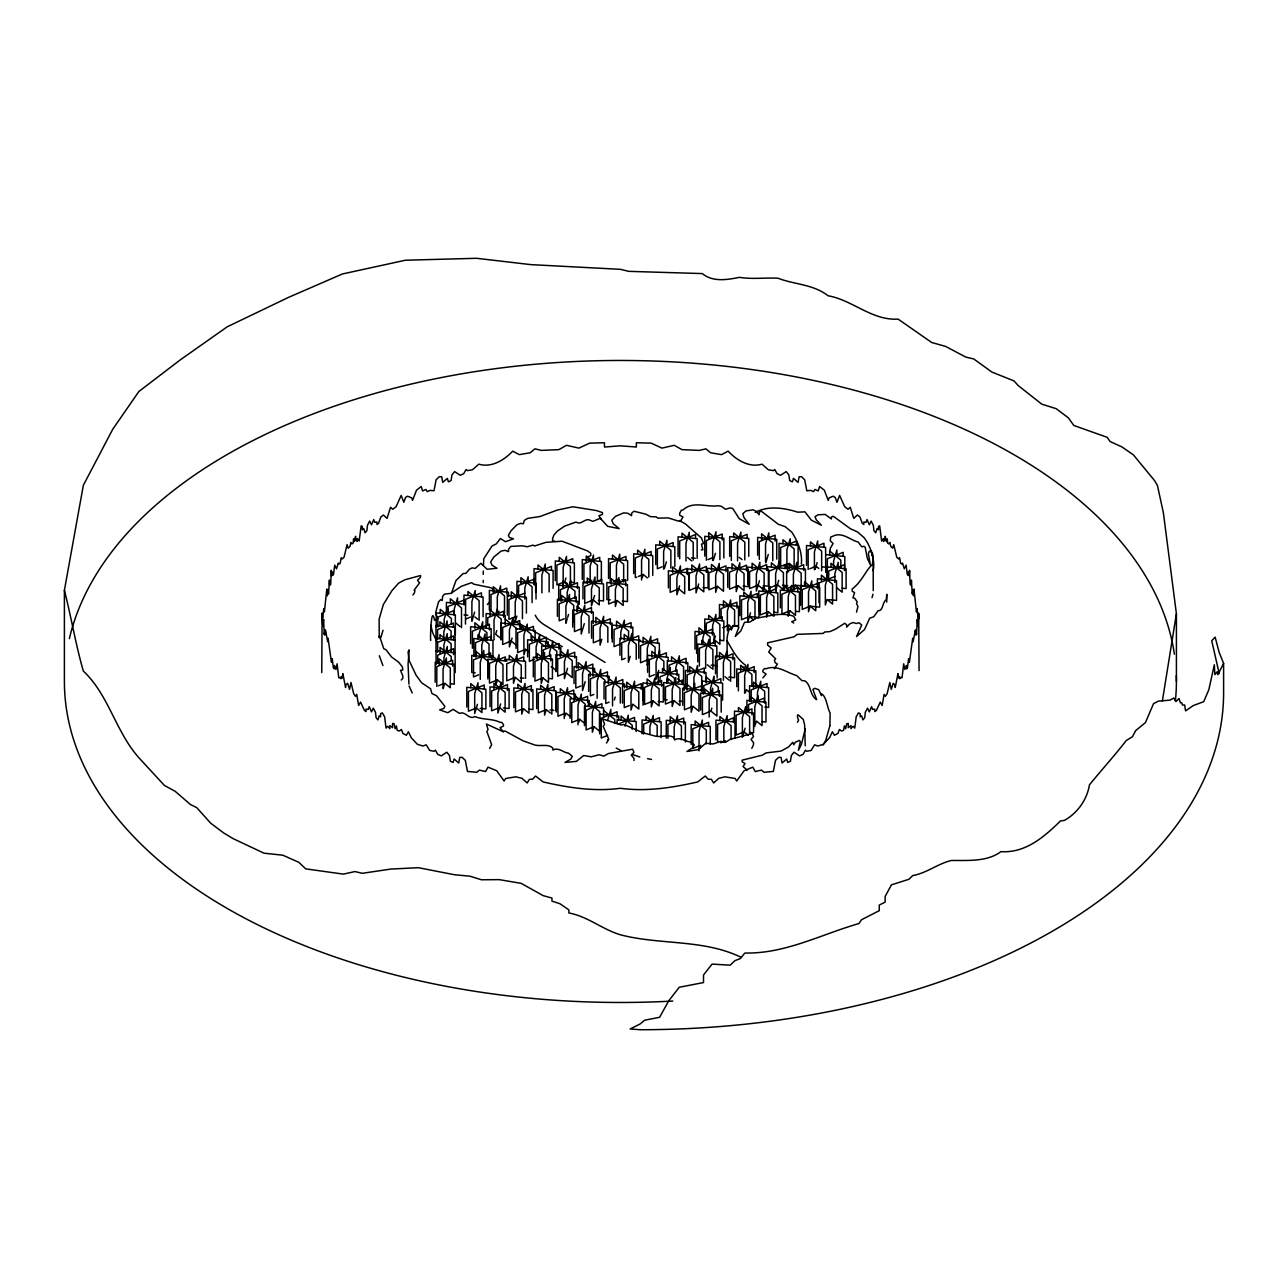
<?xml version="1.0" encoding="UTF-8"?>
<svg xmlns="http://www.w3.org/2000/svg" width="1288" height="1288" viewBox="0 0 1288 1288"><rect width="100%" height="100%" fill="white"/><g stroke="black" fill="none" stroke-linecap="round" stroke-linejoin="round"><path stroke-width="1.5" d="M829.939 725.595L830.1 713.069C827.025 707.289 826.558 696.534 821.519 693.765L821.519 695.617L818.782 689.724L814.773 688.307L812.921 689.45L816.64 699.609C809.653 695.311 811.279 685.152 805.048 680.917L801.925 680.611L796.644 675.556C787.097 672.851 776.954 664.399 766.102 668.762L764.476 668.472L762.85 670.404L762.85 671.869L766.102 674.075L762.85 677.858M483.258 571.035L483.225 574.368M886.74 602.124L886.788 594.235L886.321 599.564C882.167 602.204 883.359 611.108 878.062 610.754L873.763 616.759L869.658 618.256L864.57 629.494L856.536 636.562L861.688 625.082L859.128 622.748L856.295 623.521L853.203 622.506L849.742 623.891L846.667 627.159L846.667 624.777L844.67 623.279L835.944 628.914L830.132 631.555L824.642 632.022L823.241 633.406L797.143 634.356L794.116 636.787L767.632 642.841L767.632 645.111L771.174 647.864L768.727 652.066L775.666 658.796L774.378 660.197L775.247 662.789L777.421 663.996L774.33 668.665M483.435 565.303L483.773 558.718L492.032 545.999L496.315 543.858L500.42 538.513L505.508 541.717L513.542 538.819L509.452 537.499L508.39 535.325L510.95 530.881L516.874 524.812L520.336 523.411L523.411 523.717L524.313 520.352L527.79 518.34L539.946 516.552L557.285 510.064L572.935 506.78L596.392 510.547L602.446 512.592L602.446 514.347L598.92 515.764L601.351 519.483M321.742 672.61L322.129 613.104L322.676 618.031L323.787 608.548L324.399 611.929L326.83 588.938L327.297 595.845L327.909 589.743L328.553 593.929L329.422 580.051L329.551 584.478L329.889 583.013L330.034 585.171L330.71 584.35L331.241 570.262L331.596 575.929L332.385 571.904L332.707 575.35L333.56 574.142L334.703 565.126L336.474 568.813L338.325 563.065L338.728 564.176L340.145 563.355L341.24 557.704L342.27 558.944L344.057 557.189L347.068 544.679L348.195 548.189L350.062 546.321L350.867 542.377L351.994 543.939L353.137 543.198L353.556 538.851L354.232 541.652L355.617 536.307L355.617 540.574L357.098 538.513L357.098 541.524L358.273 539.173L359.159 541.008L361.155 525.794L362.379 526.599L362.379 529.738L363.779 528.676L365.084 532.83L366.919 530.559L367.466 525.263L369.688 521.109L371.491 524.779L373.762 519.563L374.76 522.316L376.982 522.026L376.982 524.474L378.592 523.266L380.846 516.939L383.422 515.007L387.028 518.388L390.57 507.263L392.76 509.259L396.092 506.748L401.18 495.397L403.852 502.304L405.495 497.667L407.459 496.186L411.693 497.828L412.546 500.388L416.523 490.148L421.24 486.51L422.561 490.937L425.893 489.456L427.278 491.63L430.095 490.374L433.992 490.792L436.133 479.748L439.256 476.721L441.704 476.737L442.718 482.388L447.355 478.363L448.369 481.809L451.074 480.601L451.991 474.87L454.632 471.585L460.219 475.272L463.728 473.71L466.063 469.524L467.335 470.619L472.422 469.798L478.798 464.163C491.485 467.995 504.252 460.138 512.721 451.138L519.289 454.632L530.141 452.78L534.906 448.836L541.411 450.398L558.847 449.641L566.511 445.31L578.892 448.111L589.695 443.12L604.458 442.766L604.458 447.033L620.397 445.825L636.353 447.033L636.353 442.766L651.116 443.12L661.919 448.111L674.284 445.31L681.948 449.641L699.4 450.398L705.904 448.836L710.67 452.78L721.522 454.632L728.09 451.138C736.559 460.138 749.326 467.995 762.013 464.163L768.389 469.798L773.46 470.619L774.748 469.524L777.083 473.71L780.592 475.272L786.179 471.585L788.82 474.87L789.737 480.601L792.442 481.809L793.456 478.363L798.093 482.388L799.107 476.737L801.555 476.721L804.678 479.748L806.819 490.792L810.716 490.374L813.517 491.63L814.918 489.456L818.25 490.937L819.571 486.51L824.288 490.148L828.265 500.388L829.118 497.828L833.352 496.186L835.316 497.667L836.959 502.304L839.631 495.397L844.719 506.748L848.035 509.259L850.241 507.263L853.783 518.388L857.389 515.007L859.965 516.939L862.219 523.266L863.829 524.474L863.829 522.026L866.035 522.316L867.049 519.563L869.32 524.779L871.123 521.109L873.345 525.263L873.892 530.559L875.711 532.83L877.015 528.676L878.432 529.738L878.432 526.599L879.656 525.794L881.636 541.008L882.538 539.173L883.713 541.524L883.713 538.513L885.178 540.574L885.178 536.307L886.579 541.652L887.255 538.851L887.674 543.198L888.817 543.939L889.944 542.377L890.749 546.321L892.616 548.189L893.743 544.679L896.754 557.189L898.541 558.944L899.571 557.704L900.666 563.355L902.083 564.176L902.486 563.065L904.337 568.813L906.108 565.126L907.251 574.142L908.104 575.35L908.426 571.904L909.215 575.929L909.57 570.262L910.101 584.35L910.777 585.171L910.922 583.013L911.244 584.478L911.389 580.051L912.258 593.929L912.902 589.743L913.514 595.845L913.981 588.938L916.412 611.929L917.024 608.548L918.135 618.031L918.682 613.104L919.069 670.613M321.742 618.321L322.048 614.65L322.837 626.387L323.594 619.335L324.238 634.565L324.512 632.714L324.882 635.081L324.882 632.07L325.365 634.131L325.365 629.848L327.716 641.73L328.07 638.236L331.451 662.354L332.207 658.667L333.334 667.683L334.204 668.891L334.526 665.445L335.991 669.486L337.102 663.803L338.776 677.891L340.016 677.472L340.901 678.712L341.352 676.554L342.399 678.019L342.833 673.608L345.587 687.47L345.86 684.926L347.599 683.284L349.547 689.386L350.98 682.479L353.733 693.846L355.52 696.357L356.712 694.361L358.627 705.47L360.576 702.105L364.391 710.364L366.001 711.572L366.001 709.125L368.223 709.414L369.221 706.645L371.491 711.878L373.295 708.207L375.516 712.361L376.064 717.641L377.899 719.928L379.203 715.774L380.604 716.836L380.604 713.697L382.343 712.876L384.645 716.853L386.03 728.106L387.688 726.271L389.845 728.622L389.845 725.611L392.582 727.672L392.582 723.405L394.08 723.759L395.175 728.75L396.414 725.949L397.187 730.28L399.328 731.037L401.389 729.475L402.903 733.419L406.348 735.271L408.441 731.777L411.274 737.75L417.376 744.271L422.995 746.042L426.215 744.802L429.661 750.437L434.12 751.258L435.392 750.163L437.727 754.349L441.237 755.911L446.823 752.224L449.464 755.509L450.381 761.24L453.086 762.448L454.101 759.002L458.737 763.027L459.752 757.376L462.199 757.36L465.322 760.387L467.464 771.432L476.818 772.269L479.394 770.095L485.56 771.576L488.023 767.149L496.749 770.788L504.123 781.027L505.685 778.467L515.812 776.825L522.01 778.306L527.162 782.943L529.449 779.288L532.54 779.256L535.55 776.02L543.101 781.929C568.346 787.709 594.541 791.83 620.397 788.272C646.254 791.83 672.465 787.709 697.71 781.929L705.261 776.02L708.255 779.256L711.362 779.288L713.649 782.943L718.801 778.306L724.999 776.825L735.126 778.467L736.688 781.027L744.062 770.788L752.788 767.149L755.251 771.576L761.401 770.095L763.993 772.269L773.347 771.432L775.489 760.387L778.612 757.36L781.059 757.376L782.074 763.027L786.694 759.002L787.709 762.448L790.43 761.24L791.347 755.509L793.988 752.224L799.574 755.911L803.084 754.349L805.419 750.163L806.691 751.258L811.15 750.437L814.596 744.802L817.816 746.042L823.435 744.271L829.536 737.75L832.37 731.777L834.463 735.271L837.908 733.419L839.422 729.475L841.483 731.037L843.608 730.28L844.397 725.949L845.636 728.75L846.731 723.759L848.229 723.405L848.229 727.672L850.966 725.611L850.966 728.622L853.123 726.271L854.781 728.106L856.166 716.853L858.468 712.876L860.207 713.697L860.207 716.836L861.608 715.774L862.912 719.928L864.747 717.641L865.295 712.361L867.5 708.207L869.32 711.878L871.59 706.645L872.588 709.414L874.81 709.125L874.81 711.572L876.42 710.364L880.235 702.105L882.183 705.47L884.099 694.361L885.291 696.357L887.078 693.846L889.831 682.479L891.264 689.386L893.212 683.284L894.951 684.926L895.224 687.47L897.978 673.608L898.412 678.019L899.459 676.554L899.91 678.712L900.795 677.472L902.035 677.891L903.709 663.803L904.804 669.486L906.285 665.445L906.607 668.891L907.46 667.683L908.604 658.667L909.36 662.354L912.725 638.236L913.095 641.73L915.446 629.848L915.446 634.131L915.929 632.07L915.929 635.081L916.299 632.714L916.573 634.565L917.217 619.335L917.974 626.387L918.763 614.65L919.069 618.321M430.756 640.378C430.079 641.778 431.078 602.543 434.539 620.317L437.598 618.417L435.634 612.686L438.532 601.915L440.673 599.628L442.219 600.498L442.653 596.247L444.392 594.154L450.913 593.366L461.249 586.362L471.649 582.643L473.662 584.14L491.018 587.747L493.868 589.453L493.868 591.723M1162.372 700.978L1176.411 613.764L1163.354 512.624L1157.461 485.624L1154.756 480.859L1133.408 454.889L1121.929 446.92L1110.159 441.543L1107.117 437.308L1073.773 425.443L1068.444 417.924L1056.16 408.666L1041.751 404.142L1018.148 385.514L1013.962 380.878L992.018 372.135L973.728 358.95L965.71 357.066L945.65 346.424L931.659 342.479L898.139 319.118C871.895 320.728 852.624 300.056 828.039 295.757C813.147 284.133 794.712 284.68 778.016 278.224C765.088 277.532 752.273 279.432 739.393 277.339C727.189 279.818 712.683 282.249 702.282 273.587L628.786 271.349L620.397 269.321L530.72 264.62L476.56 258.292L405.43 260.224L342.399 273.974L288.448 297.415L227.252 326.798L180.288 359.867L138.895 391.472L112.781 429.178L83.35 485.27L64.4 590.323L64.4 681.465A555.997 321.002 0 0 0 672.787 1001.05M727.108 656.928L727.108 640.909C726.303 637.866 729.99 623.022 731.246 630.025L733.291 625.582L737.058 625.694L738.829 627.514L735.287 636.449L740.825 630.959L744.528 622.281L749.97 622.007L755.654 618.272C767.648 616.598 781.156 611.752 793.698 616.26L795.71 619.882L791.701 621.75L793.698 623.006M451.412 593.446L455.984 580.55L463.1 573.611L465.95 573.337L469.363 569.28L472.004 567.911L475.224 568.394L480.843 563.307L487.122 569.248L497.007 568.25L491.968 565.11L490.68 561.938L493.819 557.044L501.032 551.151L504.993 550.314L508.535 551.602L508.535 549.203L510.821 546.418L522.155 545.79L527.162 546.74L533.135 545.13L534.649 545.983L545.887 542.361L562.067 541.218L587.618 550.958L590.757 553.309L590.757 555.595L587.505 557.028L588.729 560.006M856.536 612.138L857.937 606.503L856.552 603.653L857.148 601.85L854.83 598.34L852.93 597.761L854.556 592.561L852.189 591.256L852.189 588.986C861.012 582.418 864.989 572.387 870.656 566.157C874.874 564.933 872.089 546.257 872.057 555.708L871.364 550.62L870.414 551.715L869.336 551.119L868.37 553.582L870.318 564.772L867.275 558.155L865.198 547.271L863.862 546.273L861.753 546.853L858.162 541.974C851.593 540.751 844.413 533.28 835.687 535.067L830.792 537.032L830.213 540.702L833.111 543.52L830.213 548.479L830.213 551.393M443.33 687.873L444.73 683.204L450.301 687.76L450.301 668.005L439.144 658.86L439.144 664.801M472.133 620.494L474.628 612.138M497.313 608.999L494.012 620.011L494.012 639.782M497.989 614.215L498.923 611.092M496.766 630.605L495.671 634.276L499.857 637.705M477.446 704.327L474.692 713.504L474.692 693.749L477.993 682.737L477.993 688.661M518.517 590.838L515.216 601.85L515.216 621.621L516.874 616.115M491.823 659.52L491.823 655.56L502.98 664.705L502.98 684.459L497.41 679.903L495.751 685.409L495.751 665.638L499.052 654.626L499.052 660.551M512.077 638.043L509.42 646.946L509.42 629.913L512.962 618.063L512.962 623.73M500.646 703.908L497.893 713.085L497.893 693.314L501.193 682.302L501.193 688.227M509.243 659.198L509.243 655.415L521.254 665.252L521.254 682.27L515.248 677.343L513.477 683.284L513.477 666.25L517.019 654.401L517.019 660.068M528.338 651.631L525.552 649.345L523.91 654.851L523.91 635.081L527.211 624.068L527.211 629.993M517.824 688.243L517.824 684.282L528.982 693.427L528.982 713.182L523.395 708.609L521.753 714.132L521.753 694.361L525.053 683.348L525.053 689.273M565.931 577.99L564.836 581.677L567.622 583.947M537.289 659.472L537.289 653.547L548.463 662.676L548.463 682.447L542.876 677.874L541.234 683.381L541.234 663.61L544.518 652.597L544.518 658.522M567.235 618.852L565.899 623.295L565.899 606.278L569.457 594.412L569.457 600.095M567.686 617.371L568.572 614.408M550.411 713.037L546.225 709.608L544.582 715.13L544.582 695.359L547.883 684.347L547.883 690.271M567.541 668.247L564.434 678.631L564.434 661.613L567.976 649.748L567.976 655.415M584.301 623.666L581.21 634.05L581.21 617.033L584.752 605.167L584.752 610.834M594.589 595.491L591.482 605.875L591.482 588.858L595.024 576.992L595.024 582.659M564.949 716.128L565.883 713.005L570.069 716.434M585.203 681.626L582.546 690.513L582.546 673.495L586.104 661.63L586.104 667.313M601.834 639.283L600.063 645.208L600.063 628.19L603.605 616.34L603.605 622.007M578.731 722.439L579.664 719.316L583.85 722.745M611.14 584.285L611.14 578.602L623.167 588.439L623.167 605.457L617.161 600.546L615.374 606.471L615.374 589.453L618.932 577.588L618.932 583.271M588.439 706.323L588.439 702.363L599.596 711.507L599.596 731.262L594.026 726.69L592.367 732.212L592.367 712.441L595.668 701.429L595.668 707.354M642.277 577.604L643.211 574.48L647.397 577.909M607.55 720.523L610.834 709.495L610.834 715.436M614.312 700.012L615.197 697.05M630.218 656.317L628.431 662.241L628.431 645.224L631.989 633.374L631.989 639.041M607.55 740.278L607.791 739.457M664.35 568.652L666.379 561.858M624.986 726.158L628.286 715.13L628.286 721.071M648.621 660.744L647.301 665.204L647.301 648.186L650.843 636.32L650.843 641.988M679.565 585.879L676.892 594.782L676.892 577.749L680.45 565.899L680.45 573.466M658.731 670.356L656.075 679.259L656.075 662.225L659.617 650.376L659.617 656.043M647.091 684.701L647.091 679.034L659.102 688.855L659.102 705.888L653.096 700.962L651.326 706.887L651.326 689.869L654.868 678.019L654.868 683.687M698.692 583.979L696.035 592.866L696.035 575.849L699.577 563.983L699.577 569.666M713.391 560.151L715.42 553.357M667.957 682.431L667.957 678.647L679.967 688.484L679.967 705.502L673.962 700.591L672.191 706.516L672.191 689.499L675.733 677.633L675.733 683.316M711.459 570.085L711.459 564.402L723.47 574.239L723.47 591.256L717.464 586.346L715.693 592.271L715.693 575.253L719.235 563.403L719.235 569.071M706.178 626.854L702.878 637.866L702.878 643.791M686.955 690.046L686.955 684.379L698.965 694.216L698.965 711.234L692.96 706.307L691.189 712.248L691.189 695.214L694.731 683.365L694.731 689.032M713.359 642.841L715.404 636.047M732.003 569.409L732.003 563.741L744.029 573.562L744.029 590.596L738.008 585.67L736.237 591.611L736.237 574.577L739.795 562.727L739.795 568.394M731.809 627.481L729.008 625.195L727.366 630.718L727.366 610.947L730.666 599.934L730.666 605.859M699.77 748.441L700.704 745.317M719.445 696.325L719.445 690.642L702.411 697.581L702.411 714.599L710.928 711.137L711.813 708.175M759.453 580.711L756.346 591.079L756.346 574.062L759.888 562.196L759.888 567.879M750.501 612.846L747.764 622.024L747.764 602.269L751.049 591.24L751.049 597.181M765.797 562.84L768.292 554.484M766.891 616.389L768.292 611.72L773.863 616.292L773.863 596.521L762.705 587.392L762.705 591.337M778.741 580.276L775.634 590.661L775.634 573.627L779.176 561.777L779.176 567.445M745.366 692.751L746.299 689.627L749.085 691.914M745.14 728.155L742.387 737.348L742.387 717.577L745.688 706.565L745.688 712.489M755.509 724.162L756.442 721.055L762.029 725.611L762.029 705.856L750.872 696.711L750.872 700.672M784.295 590.371L784.295 586.41L795.469 595.555L795.469 615.326L789.882 610.754L788.24 616.26L788.24 596.489L791.524 585.476L791.524 591.401M815.127 569.36L817.156 562.566M828.635 574.19L825.334 585.219L825.334 604.974L826.976 599.467L832.563 604.04L832.563 584.269L821.406 575.14L821.406 581.065M380.797 637.624L383.035 630.283M797.449 722.278L798.657 720.04C797.626 719.493 796.58 712.844 798.657 715.275L803.261 719.477L804.63 724.903L805.225 745.816M680.225 521.624L682.994 516.907L679.678 515.216L679.678 513.3L681.336 510.209L682.994 510C692.96 500.469 707.112 507.585 718.028 505.701L721.409 506.329L725.53 509.275L729.958 507.923L732.727 508.454L739.199 518.645L749.165 524.264L744.078 517.76L742.79 513.719L745.961 510.934L753.045 509.806L756.281 511.368L759.163 514.781L759.163 512.399L761.015 510.982L778.29 524.248L785.245 526.695L791.83 532.169C797.723 541.25 802.521 552.761 801.378 563.999M751.806 748.36L753.496 744.722L753.496 742.484L751.017 739.473L753.496 736.478L752.256 733.484L730.038 739.409L725.45 742.371L720.878 741.341L713.149 743.965L705.76 743.208L698.386 749.6L686.939 751.468L692.783 747.7L694.28 744.915L690.626 741.985C685.087 741.679 680.161 736.446 674.51 739.924L674.51 738.072C669.599 733.596 661.694 737.589 655.528 736.173L643.243 732.872L623.939 724.452L621.235 725.047L602.575 718.897L604.587 724.194L603.203 726.448L608.805 739.151L606.503 743.047M1223.6 663.497L1217.82 674.719L1217.241 671.692L1214.842 674.622L1214.326 664.769L1208.836 689.708L1203.716 701.67L1193.316 705.566L1185.556 710.863L1184.638 704.987L1182.448 705.019L1181.756 702.878L1180.291 702.668L1179.035 698.515L1176.057 701.477L1173.867 698.016L1169.987 700.125L1158.347 701.123L1153.517 703.699L1145.418 722.632L1135.726 730.554L1132.458 736.72L1126.259 740.519C1114.651 755.589 1101.546 769.902 1089.439 784.875C1087.088 799.655 1077.476 813.05 1064.403 820.424L1060.523 820.923C1044.198 836.862 1025.634 853.203 1000.969 851.642C986.93 862.01 967.948 860.32 951.349 860.481C937.777 863.701 926.732 873.119 912.693 875.582L908.99 879.269L891.441 884.84L885.146 896.464L885.146 902.083L879.253 905.11L879.253 910.68L861.511 919.745L858.903 923.56C821.116 934.396 785.197 953.925 744.883 953.023L740.262 958.61L735.013 960.623L730.103 965.179L712.055 964.1L703.506 974.984L703.506 982.567L679.275 987.252L668.681 1000.921L659.601 1017.295L644.66 1020.209L640.056 1024.008L630.138 1028.967L640.056 1029.724A583.544 336.909 0 0 0 1223.6 692.815L1223.6 663.497L1219.14 652.324L1215.148 637.125L1211.734 640.78L1219.205 673.544M822.984 745.044L825.689 740.487L829.939 725.611M412.901 594.992L414.35 593.076L414.945 590.677L414.076 590.194L419.582 582.917L417.521 580.276L420.516 577.298L420.516 575.543L405.028 579.729L398.7 583.078L391.938 590.645L383.325 604.571L379.123 619.174L379.236 637.721L379.413 635.692L383.76 648.733L385.998 649.716L391.568 656.977L398.427 662L402.371 666.83L402.838 670.05L400.504 670.259L402.838 676.055L402.838 678.293L401.244 680.032M487.347 604.523L489.456 602.43M805.225 728.928L801.442 744.384L798.399 750.26L800.347 741.711L799.381 740.423L795.308 742.242L793.778 744.802L792.796 742.307L788.433 747.024L781.043 751.081L766.167 752.9L762.335 755.171L742.113 760.178L742.113 761.755L745.076 763.591L743.047 766.537L747.169 770.095M755.203 512.463C768.147 505.282 784.827 507.987 797.739 512.189L804.936 511.851L811.408 520.175L821.358 525.246L816.286 519.853L814.982 516.649L818.154 514.749L825.254 514.443L831.356 518.951L831.356 517.116L833.223 516.23L850.483 528.788L857.454 531.864L864.023 537.611C871.461 546.933 875.373 562.454 873.103 570.536M524.779 593.124L508.953 599.564L508.953 619.335L515.281 616.759M465.628 619.029L470.378 617.097M563.242 582.321L556.915 584.897L556.915 565.126L572.741 558.686L572.741 562.631M585.493 582.884L591.82 580.308M613.346 581.355L618.095 579.423L620.88 581.709M636.884 577.056L635.306 577.716L635.306 557.946L651.132 551.506L651.132 555.45M638.478 576.412L643.211 574.48M662.113 566.817L657.363 568.749L657.363 548.994L673.189 542.554L673.189 546.498M707.998 559.604L712.747 557.672M564.273 618.755L559.169 620.832L559.169 603.814L576.203 596.875L576.203 602.543M617.161 600.546L608.644 604.008L608.644 586.99L625.678 580.051L625.678 585.734M525.552 649.345L517.647 652.565L517.647 632.794L533.474 626.354L533.474 630.315M438.403 685.779L443.153 683.848M581.274 628.802L574.464 631.587L574.464 614.569L591.498 607.63L591.498 613.297M478.621 674.832L473.517 676.908L473.517 659.891L490.551 652.952L490.551 656.735M696.1 587.634L689.289 590.403L689.289 573.385L706.323 566.446L706.323 572.13M534.472 659.215L529.368 661.308L529.368 644.274L546.402 637.335L546.402 641.118M717.464 586.346L708.947 589.807L708.947 572.79L725.981 565.851L725.981 571.534M497.41 679.903L489.488 683.123L489.488 663.352L505.315 656.912L505.315 660.857M600.128 639.975L593.317 642.76L593.317 625.726L610.351 618.787L610.351 624.471M783.812 565.996L788.546 564.064L791.347 566.35M738.008 585.67L729.491 589.147L729.491 572.13L746.525 565.191L746.525 570.858M515.248 677.343L506.731 680.821L506.731 663.803L523.765 656.864L523.765 660.647M620.864 643.839L614.038 646.608L614.038 629.591L631.072 622.651L631.072 628.319M809.733 568.813L814.483 566.881M542.876 677.874L534.971 681.094L534.971 661.324L550.781 654.884L550.781 660.808M625.099 658.393L621.702 659.794L621.702 642.76L638.735 635.821L638.8 658.249M834.898 576.477L819.071 582.933L819.071 602.687M739.859 615.567L739.859 595.797L758.954 597.713L758.954 617.467L749.407 616.517L741.502 619.737L741.502 599.983L757.312 593.527L757.312 597.487M523.395 708.609L515.49 711.845L515.49 692.075L531.316 685.635L531.316 691.559M722.697 627.771L729.008 625.195M580.92 685.973L575.8 688.05L575.8 671.032L592.834 664.093L592.834 669.776M649.072 659.263L640.555 662.74L640.555 645.723L657.588 638.784L657.588 642.567M768.292 611.72L760.371 614.94L760.371 595.169L776.197 588.729L776.197 592.689M546.225 709.608L538.32 712.844L538.32 693.073L554.146 686.633L554.146 690.577M789.882 610.754L781.961 613.974L781.961 594.203L797.787 587.763L797.787 591.723M593.816 694.441L590.419 695.826L590.419 678.808L607.453 671.869L607.453 677.536M654.433 674.719L649.329 676.796L649.329 659.778L666.363 652.839L666.363 656.622M564.305 713.649L557.978 716.225L557.978 696.47L573.804 690.03L573.804 693.974M609.208 702.105L605.795 703.49L605.795 686.472L622.829 679.533L622.829 685.2M579.664 719.316L571.743 722.536L571.743 702.781L587.57 696.325L587.57 702.266M629.381 705.534L624.261 707.611L624.261 690.593L641.295 683.654L641.295 689.338M653.096 700.962L644.58 704.439L644.58 687.406L661.613 680.466L661.613 686.15M594.026 726.69L586.104 729.926L586.104 710.155L601.931 703.715L601.931 707.659M673.962 700.591L665.445 704.053L665.445 687.035L682.479 680.096L682.479 683.88M618.723 723.872L634.549 717.416L634.549 721.377M607.614 735.416L601.271 737.992L601.271 718.237L617.097 711.781L617.097 717.722M692.96 706.307L684.443 709.785L684.443 692.767L701.477 685.828L701.477 691.495M699.126 745.961L692.799 748.537L692.799 728.783L708.625 722.327L708.625 726.287M742.452 732.47L736.124 735.062L736.124 715.291L751.951 708.851L751.951 714.776M720.749 742.79L725.498 740.858M742.951 667.506L745.623 667.071L745.623 665.3C736.527 658.876 732.019 649.072 727.108 640.909M701.252 549.847L702.878 549.815L701.493 544.148L703.506 543.52L701.558 538.094L685.619 524.103L679.694 520.577L678.534 521.141L668.198 517.905L657.685 518.146L656.236 516.842L650.537 516.649L645.771 514.186L633.954 511.223L631.571 513.284L631.571 515.683L627.852 513.284L623.714 512.865L615.455 516.359L611.8 520.207L613.297 523.814L619.126 528.627L607.678 526.325L600.321 518.259L592.915 521.35L588.68 519.708C583.866 519.177 580.969 525.263 576.026 522.075L564.611 526.148L557.285 531.139L553.824 535.18L552.584 538.722L552.584 540.622L555.064 541.411M825.721 554.597L844.799 556.496L844.799 570.343M821.792 566.817L825.608 567.187M691.431 557.881L695.246 558.268M784.891 567.171L805.435 569.216L805.435 586.233L795.163 585.219L786.646 588.68L786.646 571.663L803.68 564.724L803.68 570.391M727.736 570.343L707.192 568.298L707.192 572.081M842.288 588.197L846.103 588.584L846.103 568.813L827.009 566.913L827.009 580.743M782.541 585.235L787.676 585.75M763.253 585.67L768.389 586.169L768.389 569.151L747.845 567.106L747.845 584.124M743.144 586.185L748.28 586.7L748.28 569.682L727.736 567.622L727.736 587.376M828.892 599.661L836.524 600.417L836.524 580.663L817.445 578.747L817.445 588.632M702.942 587.457L708.078 587.972L708.078 570.938L687.534 568.894L687.534 574.577M621.911 579.809L625.726 580.196M597.552 580.888L601.367 581.258L601.367 561.504L582.273 559.604L582.273 579.359M570.552 582.24L574.368 582.627L574.368 562.856L555.289 560.956L555.289 580.711M795.598 611.317L799.413 611.703L799.413 591.933L780.335 590.033L780.335 607.823M774.008 612.283L777.823 612.669L777.823 592.899L758.745 590.999L758.745 610.77M610.303 599.854L606.889 599.516L606.889 582.498L627.433 584.543L627.433 601.56L622.297 601.061M598.389 600.45L603.525 600.965L603.525 583.947L582.981 581.902L582.981 598.92M732.84 625.582L738.555 626.161L738.555 606.39L719.477 604.491L719.477 618.321M465.467 604.314L446.389 602.414L446.389 614.263M720.024 640.281L723.84 640.667L723.84 620.913L704.761 618.997L704.761 632.843M463.986 614.859L467.802 615.245M640.474 640.329L619.947 638.268L619.947 655.286M638.8 641.231L659.343 643.276L659.343 656.51M711.121 665.155L716.836 665.735M436.004 638.236L455.099 640.136M728.847 677.134L734.579 677.697L734.579 657.927L715.5 656.027L715.5 673.817M436.085 650.971L455.163 652.887M492.306 657.444L471.762 655.399L471.762 672.417L475.192 672.755M504.976 659.295L525.52 661.356L525.52 678.374M506.941 661.082L487.862 659.182L487.862 678.953M548.608 678.438L552.423 678.824L552.423 659.054L533.329 657.154L533.329 676.924M520.384 677.858L523.797 678.196M764.831 707.064L768.646 707.45L768.646 687.679L749.568 685.779L749.568 701.59M667.12 699.899L663.69 699.561L663.69 682.543L684.234 684.588L684.234 690.271M679.098 701.091L682.527 701.445M658.232 701.477L663.368 701.992L663.368 684.975L642.825 682.914L642.825 699.931M450.446 683.767L454.262 684.153L454.262 664.383L435.183 662.483L435.183 682.254M762.174 721.618L765.99 722.005L765.99 702.234L746.911 700.334L746.911 712.184M550.04 709.994L553.856 710.38M529.126 709.189L532.942 709.559L532.942 689.805L513.864 687.905L513.864 707.659M503.366 707.965L509.082 708.529L509.082 688.758L490.004 686.858L490.004 706.629M749.761 732.405L753.577 732.792L753.577 713.021L734.498 711.121L734.498 722.971M480.166 708.384L485.882 708.947L485.882 689.193L466.803 687.293L466.803 707.048M647.574 758.632L651.438 759.453M632.327 754.462L639.846 757.006M740.568 957.048C702.846 938.984 660.068 945.167 620.397 934.782C602.365 929.405 587.521 916.348 568.861 912.983L568.861 909.875L559.91 903.725L551.956 901.133L551.956 898.058L543.101 895.611L521.205 883.359L499.293 879.64L481.471 879.768L469.975 876.21L454.213 874.697L418.407 867.693L390.699 869.078L362.314 873.312L354.957 871.557L343.397 874.117L305.723 868.869L298.784 862.284L282.764 855.184L263.992 853.187L233.225 838.681L223.661 832.95L210.717 823.209L196.678 807.576L190.527 804.598L175.136 791.283L164.413 785.455L138.895 757.746C115.84 732.035 108.739 694.86 83.35 671.08C75.67 644.515 71.259 617.21 64.4 590.323M512.93 620.333L529.69 629.108M616.211 748.103L621.058 750.63M533.055 630.895L562.276 646.592M605.054 662.402L545.082 625.292A37.642 22.186 0.4 0 1 535.261 615.165M873.2 558.123L873.248 590.693M816.061 566.237L818.846 568.523M836.556 587.634L842.143 592.19L842.143 572.436L830.969 563.291L830.969 567.251M739.215 557.334L742.017 559.62M762.625 588.841L758.117 585.154L749.6 588.616L749.6 571.598L766.634 564.659L766.634 570.343M687.615 557.511L691.801 560.924M749.407 616.517L753.593 619.947M697.806 586.942L703.812 591.852L703.812 574.834L691.801 564.997L691.801 570.681M714.293 639.717L719.879 644.29L719.879 624.519L708.722 615.39L708.722 619.335M725.031 676.747L729.217 680.177M707.305 664.785L711.491 668.214M744.029 731.826L748.215 735.255M677.569 678.776L683.574 683.687L683.574 666.669L671.563 656.832L671.563 660.615M710.928 711.137L716.933 716.048L716.933 699.03L704.922 689.193L704.922 692.976M543.89 645.723L531.88 635.902L531.88 641.569M505.186 619.077L517.196 628.914M551.216 666.476L556.802 671.048L556.802 651.293L545.645 642.149L545.645 648.073M603.605 710.445L614.779 719.573L614.779 723.534M517.196 645.932L511.191 641.005L502.674 644.483L502.674 627.465L519.708 620.526L519.708 626.193M474.934 616.952L477.719 619.238M571.47 697.806L560.312 688.678L560.312 692.622M455.92 623.118L460.106 626.548M503.447 732.083L500.05 727.656L503.447 726.078L503.447 724.613L501.74 722.375L500.05 722.343C492.306 718.446 483.048 719.976 474.966 716.579C468.735 720.25 465.773 710.702 459.478 713.407L453.135 709.35L447.805 712.715L439.643 709.881L443.796 708.513L444.859 706.339L436.519 695.745L431.931 693.524L430.546 688.758L421.627 682.785L416.105 675.202L409.133 660.454L408.055 652.002L409.23 649.86L408.055 664.012L408.924 684.105M409.085 685.989L412.224 692.96M379.284 655.721L382.922 665.526M437.34 642.487L432.736 632.875L430.756 625.308M1176.411 613.764L1176.411 681.465M844.461 570.568L844.461 564.643L828.651 571.083L828.635 580.131M843.173 556.287L843.173 552.327L827.347 558.767L827.347 576.557M840.839 568.024L840.839 560.119L829.681 550.99L829.681 554.935M838.198 568.282L838.198 562.357L834.914 573.369L834.898 582.418M836.91 555.965L836.91 550.04L833.61 561.053L833.61 566.994M825.721 572.387L825.608 547.432L806.513 545.516L806.513 565.287M823.966 547.207L823.966 543.246L808.156 549.702L808.156 569.457M821.647 570.809L821.647 551.039L810.474 541.91L810.474 545.854M818.073 587.151L818.073 583.19L802.247 589.63L802.247 609.401L810.168 606.181L819.699 607.131L819.699 587.36L800.621 585.46L800.621 605.231M817.703 546.901L817.703 540.96L814.419 551.989L814.419 569.763M811.81 586.829L811.81 580.904L808.51 591.917L808.51 611.687L810.168 606.181L815.739 610.754L815.739 590.983L804.581 581.854L804.581 585.799M798.093 565.013L798.093 545.259L779.015 543.343L779.015 563.114M796.934 567.928L796.934 562.26L793.376 574.126L793.376 591.144L795.163 585.219L801.168 590.129L801.168 573.112L789.142 563.275L789.142 568.942M796.467 545.033L796.467 541.073L780.641 547.529L780.641 565.303M794.133 566.656L794.133 548.865L782.975 539.736L782.975 543.681M790.204 544.727L790.204 538.787L786.904 549.815L786.904 567.589M787.676 572.516L787.676 568.733L767.133 566.688L767.133 570.455M785.922 568.024L785.922 564.241L768.888 571.18L768.888 588.197L777.405 584.72L783.41 589.646L783.41 572.629L771.399 562.792L771.399 566.575M776.728 559.105L776.728 539.35L757.65 537.434L757.65 555.225M775.102 541.105L775.102 535.164L759.276 541.62L759.276 559.394M772.768 560.747L772.768 542.956L761.611 533.828L761.611 539.753M769.934 592.367L769.934 586.442L766.634 597.455L766.634 617.226M768.839 538.819L768.839 532.878L765.539 543.906L765.539 561.681M767.02 687.454L767.02 683.509L751.194 689.949L751.194 701.815M764.686 703.151L764.686 691.302L753.528 682.157L753.528 688.082M764.122 590.065L764.122 573.047L752.111 563.21L752.111 568.894M764.364 702.008L764.364 698.064L748.537 704.504L748.537 712.409M760.757 687.148L760.757 681.223L757.457 692.236L757.457 702.121M758.101 701.702L758.101 695.778L754.8 706.79L754.8 726.561M755.847 686.633L755.847 670.823L736.752 668.923L736.752 686.713M754.993 619.109L754.993 601.319L743.82 592.19L743.82 596.135M754.205 672.577L754.205 666.653L738.394 673.093L738.394 690.883M751.886 686.295L751.886 674.445L740.713 665.3L740.713 671.225M749.616 734.418L749.616 716.643L738.459 707.498L738.459 711.459M748.763 556.303L748.763 538.513L729.684 536.613L729.684 556.384M747.942 670.291L747.942 664.366L744.657 675.379L744.657 693.169M747.137 538.304L747.137 534.343L731.31 540.783L731.31 560.554M744.802 559.926L744.802 542.135L733.645 533.007L733.645 536.951M740.874 537.981L740.874 532.057L737.573 543.069L737.573 560.86M736.929 608.145L736.929 602.221L721.103 608.661L721.103 618.546M735.029 737.863L735.029 722.053L715.951 720.137L715.951 739.908M734.595 625.823L734.595 610.013L723.437 600.868L723.437 606.793M733.403 721.827L733.403 717.867L717.577 724.323L717.577 742.097M732.953 659.681L732.953 653.757L717.126 660.197L717.126 677.987M731.069 739.505L731.069 725.659L719.912 716.531L719.912 720.475M730.618 681.32L730.618 661.549L719.461 652.42L719.461 658.345M727.14 721.522L727.14 715.581L723.84 726.609L723.84 742.419M726.69 657.395L726.69 651.47L723.389 662.483L723.389 680.273M723.856 557.978L723.856 538.223L704.778 536.323L704.778 556.078M722.6 700.141L722.6 683.123L702.057 681.078L702.057 690.529M722.23 539.978L722.23 534.053L706.404 540.493L706.404 560.248M722.214 620.687L722.214 616.727L706.388 623.183L706.178 632.778M721.2 712.167L721.2 695.134L700.656 693.089L700.656 710.107M720.845 682.415L720.845 678.631L703.812 685.57L703.812 693.121M719.895 559.62L719.895 541.829L708.738 532.701L708.738 538.626M718.334 692.686L718.334 687.019L706.323 677.182L706.323 682.849M716.836 657.83L716.836 645.964L697.758 644.064L697.758 661.855M715.967 537.692L715.967 531.767L712.667 542.779L712.667 560.57M715.951 620.381L715.951 614.44L712.65 625.469L712.65 633.374M715.21 645.755L715.21 641.794L699.384 648.234L699.384 666.025M714.067 643.195L714.067 633.31L694.989 631.41L694.989 649.184M714.099 681.835L714.099 676.168L710.557 688.017L710.557 695.584M712.876 669.341L712.876 649.587L701.719 640.442L701.719 644.403M712.699 695.745L712.699 688.195L709.157 700.044L709.157 717.062M712.441 635.065L712.441 629.14L696.615 635.58L696.615 653.37M710.251 744.287L710.251 726.513L691.173 724.597L691.173 744.367M710.107 644.821L710.107 636.916L698.949 627.787L698.949 633.712M708.947 645.433L708.947 639.508L705.647 650.521L705.647 668.311M706.291 743.965L706.291 730.119L695.118 720.99L695.118 724.935M705.985 681.916L705.985 672.465L685.458 670.42L685.458 687.438M704.23 673.64L704.23 667.973L687.196 674.912L687.196 686.246M703.232 694.103L703.232 690.32L682.688 688.275L682.688 705.293M702.346 725.981L702.346 720.04L699.062 731.069L699.062 750.824M701.735 687.695L701.735 676.361L689.708 666.524L689.708 672.191M697.5 671.177L697.5 665.51L693.942 677.359L693.942 690.61M697.146 558.461L697.146 538.69L678.068 536.79L678.068 556.561M695.52 538.465L695.52 534.52L679.694 540.96L679.694 558.751M693.202 560.103L693.202 542.312L682.028 533.168L682.028 537.128M689.257 538.159L689.257 532.234L685.973 543.246L685.973 561.037M688.935 589.872L688.935 572.854L668.408 570.793L668.408 587.827M687.84 672.239L687.84 662.773L667.297 660.728L667.297 672.078M687.18 574.029L687.18 568.362L670.163 575.301L670.163 592.319L678.679 588.841L684.685 593.768L684.685 576.75L672.658 566.913L672.658 572.58M686.085 663.964L686.085 658.281L669.052 665.22L669.052 672.787M685.377 741.985L685.377 722.214L666.282 720.314L666.282 738.105M683.735 723.969L683.735 718.044L667.925 724.484L667.925 738.33M681.416 739.666L681.416 725.836L670.243 716.692L670.243 722.632M679.34 663.384L679.34 655.817L675.798 667.683L675.798 671.467M678.792 681.996L678.792 674.429L658.249 672.384L658.249 683.719M677.472 721.683L677.472 715.758L674.188 726.77L674.188 738.636M677.037 675.604L677.037 669.937L660.003 676.876L660.003 682.543M674.815 566.479L674.815 546.724L655.737 544.824L655.737 564.579M674.526 683.992L674.526 678.325L662.515 668.488L662.515 672.272M670.855 568.121L670.855 550.33L659.697 541.202L659.697 545.146M670.307 675.041L670.307 667.474L666.749 679.34L666.749 683.107M668.118 661.114L668.118 657.331L647.574 655.286L647.574 672.304M666.926 546.192L666.926 540.268L663.626 551.28L663.626 569.071M663.851 670.678L663.851 661.227L651.841 651.39L651.841 657.057M661.13 737.67L661.13 721.86L642.052 719.96L642.052 733.79M659.504 721.634L659.504 717.69L643.678 724.13L643.678 734.015M657.17 735.351L657.17 725.482L646.013 716.337L646.013 720.298M655.077 656.622L655.077 647.172L643.066 637.335L643.066 643.002M653.241 721.328L653.241 715.404L649.941 726.416L649.941 734.321M652.758 575.43L652.758 555.675L633.68 553.776L633.68 573.53M648.798 577.072L648.798 559.298L637.641 550.153L637.641 554.114M644.869 555.144L644.869 549.219L641.569 560.232L641.569 580.003M643.05 705.18L643.05 688.146L622.523 686.101L622.523 703.119M636.224 659.343L636.224 644.209L624.197 634.388L624.197 640.056M636.175 731.471L636.175 721.602L617.097 719.686L617.097 723.647M634.565 686.874L634.565 681.191L631.007 693.057L631.007 710.074L632.778 704.15L638.8 709.06L638.8 692.042L626.773 682.205L626.773 687.889M633.986 760.548L633.986 758.31L631.233 755.106L633.986 752.305L632.601 749.214L608.628 753.48L603.798 756.104L599.113 754.752L591.256 756.813L583.706 755.525L576.38 761.385L565.013 762.432L570.809 759.083L572.291 756.41L568.668 753.222C563.178 752.643 558.67 746.943 552.858 750.002L552.858 748.167C548.382 743.401 540.461 746.734 534.568 744.931L522.944 740.761L505.073 731.004L502.594 731.423L486.397 724.017L488.039 729.443L486.912 731.616L491.646 744.689L489.617 748.441M632.827 640.378L632.827 627.143L612.283 625.099L612.283 642.116M632.215 729.169L632.215 725.208L621.058 716.08L621.058 720.024M628.576 638.606L628.576 631.039L616.549 621.202L616.549 626.87M627.626 580.373L627.626 560.618L608.548 558.718L608.548 578.473M626 560.393L626 556.448L610.174 562.888L610.174 582.643M624.583 687.808L624.583 684.025L604.04 681.98L604.04 698.998M624.342 625.871L624.342 620.188L620.784 632.054L620.784 639.621M623.666 582.015L623.666 564.225L612.508 555.096L612.508 559.056M620.317 703.039L620.317 687.921L608.306 678.084L608.306 683.751M619.737 560.087L619.737 554.162L616.437 565.174L616.437 584.929M618.723 719.912L618.723 715.967L599.644 714.051L599.644 733.822M616.083 682.737L616.083 677.069L612.541 688.935L612.541 705.953M612.106 638.413L612.106 623.295L591.562 621.235L591.562 638.252M609.208 680.144L609.208 676.361L588.664 674.316L588.664 691.334M607.839 642.31L607.839 627.176L595.829 617.355L595.829 623.022M604.941 684.041L604.941 680.257L592.915 670.42L592.915 676.087M603.605 716.37L603.557 707.885L584.478 705.985L584.478 725.74M601.77 583.239L601.77 579.455L584.736 586.394L584.736 603.412L593.253 599.934L599.258 604.861L599.258 587.843L587.248 578.006L587.248 583.673M600.707 675.073L600.707 669.406L597.149 681.272L597.149 698.289M599.725 561.278L599.725 557.334L583.915 563.774L583.915 583.528M597.407 580.92L597.407 565.11L586.233 555.981L586.233 561.906M594.589 672.368L594.589 668.585L574.046 666.54L574.046 683.558M593.462 560.972L593.462 555.048L590.178 566.06L590.178 581.87M593.253 623.473L593.253 612.122L572.709 610.077L572.709 627.095M590.323 676.264L590.323 672.481L578.312 662.644L578.312 668.327M589.196 706.436L589.196 700.511L570.117 698.611L570.117 718.366M588.986 633.036L588.986 616.018L576.976 606.181L576.976 611.848M585.235 723.888L585.235 704.117L574.078 694.989L574.078 700.914M581.307 699.98L581.307 694.039L578.006 705.067L578.006 724.822M579.23 604.249L579.23 587.231L558.702 585.187L558.702 600.321M577.958 608.934L577.958 601.367L557.414 599.322L557.414 616.34M577.475 588.423L577.475 582.74L560.441 589.679L560.441 601.029M576.477 668.053L576.477 656.703L555.933 654.658L555.933 671.676M575.43 698.144L575.43 694.2L556.352 692.3L556.352 712.055M574.979 598.695L574.979 591.128L562.953 581.291L562.953 586.974M574.722 657.878L574.722 652.211L557.688 659.15L557.688 676.168L566.205 672.69L572.21 677.617L572.21 660.599L560.2 650.762L560.2 656.429M573.691 622.281L573.691 605.263L561.665 595.426L561.665 601.11M570.745 585.96L570.745 580.276L567.187 592.142L567.187 601.593M570.407 586.233L570.407 566.479L559.25 557.334L559.25 561.294M567.541 693.669L567.541 687.744L564.241 698.756L564.241 718.511M566.479 562.325L566.479 556.4L563.178 567.412L563.178 587.183M560.763 655.576L560.763 647.671L541.685 645.771L541.685 659.601M559.137 649.426L559.137 643.501L543.311 649.941L543.311 657.846M555.772 710.574L555.772 690.803L536.694 688.903L536.694 708.658M553.099 588.31L553.099 570.52L534.021 568.62L534.021 584.43M552.874 647.139L552.874 641.215L549.574 652.227L549.574 656.188M551.811 714.18L551.811 694.425L540.654 685.28L540.654 689.241M551.473 570.294L551.473 566.35L535.647 572.79L535.647 592.561M549.139 591.933L549.139 574.142L537.981 564.997L537.981 568.958M548.157 645.61L548.157 641.843L527.613 639.782L527.613 656.799M545.21 569.988L545.21 564.064L541.91 575.076L541.91 592.866M539.656 640.555L539.656 634.887L536.114 646.737L536.114 658.088M536.033 599.033L536.033 583.223L516.955 581.323L516.955 595.153M535.1 640.41L535.1 630.524L516.021 628.625L516.021 648.395M534.407 584.977L534.407 579.053L518.581 585.493L518.517 596.763M532.073 602.639L532.073 586.829L520.916 577.7L520.916 583.625M531.139 640.072L531.139 634.147L519.982 625.018L519.982 628.963M528.144 582.691L528.144 576.766L524.844 587.779L524.779 599.049M526.406 613.104L526.406 597.294L507.327 595.394L507.327 615.165M522.445 618.707L522.445 600.916L511.288 591.788L511.288 597.713M521.463 628.802L521.463 625.018L500.919 622.973L500.919 639.991M508.47 596.231L508.47 592.287L489.376 590.387L489.376 610.142M507.456 690.513L507.456 684.588L491.63 691.028L491.63 710.799L499.551 707.579L505.121 712.151L505.121 692.381L493.964 683.252L493.964 689.177M506.828 594.042L506.828 588.117L491.018 594.557L491.018 610.367M505.186 624.744L505.202 615.455L486.123 613.555L486.123 627.385M504.51 613.684L504.51 595.893L493.336 586.764L493.336 592.689M503.576 617.21L503.576 611.285L487.75 617.725L487.75 625.63M501.241 638.848L501.241 619.077L490.084 609.949L490.084 615.873M500.565 591.756L500.565 585.831L497.281 596.843L497.313 614.923M492.982 658.184L492.982 640.394L473.904 638.494L473.904 656.284M491.356 640.168L491.356 636.224L475.53 642.664L475.53 656.494M491.179 640.088L491.179 628.737L470.635 626.692L470.635 643.71M489.424 629.913L489.424 624.245L472.39 631.184L472.39 648.202M489.021 655.866L489.021 644.016L477.864 634.871L477.864 638.832M488.039 676.458L488.039 661.34L476.029 651.503L476.029 657.17M486.928 640.184L486.928 632.633L474.902 622.796L474.902 628.464M485.093 639.862L485.093 633.938L481.793 644.95L481.793 656.816M484.256 688.967L484.256 685.023L468.43 691.463L468.43 711.218L476.351 707.998L481.921 712.57L481.921 692.799L470.764 683.67L470.764 687.631M483.805 656.156L483.805 650.488L480.263 662.354L480.263 679.372M483.225 580.357L483.225 582.595M483.081 616.759L483.081 597.004L463.986 595.088L463.986 604.974M482.694 627.449L482.694 621.782L479.136 633.632L479.136 637.415M481.438 596.779L481.438 592.818L465.628 599.274L465.467 624.068M479.12 620.381L479.12 600.611L467.947 591.482L467.947 595.426M475.175 596.473L475.175 590.532L471.891 601.56L471.891 621.315M463.841 604.088L463.841 600.144L448.015 606.584L448.015 614.489M461.507 627.691L461.507 607.92L450.349 598.791L450.349 602.752M457.578 603.782L457.578 597.857L454.278 608.87L454.278 614.795M455.34 634.614L455.34 614.843L436.262 612.943L436.262 626.773M455.163 672.642L455.034 627.32L435.956 625.421L436.085 664.817M453.714 614.618L453.714 610.673L437.888 617.113L437.888 626.998M453.408 627.095L453.408 623.151L437.582 629.591L437.582 639.476M453.457 639.911L453.457 635.966L437.646 642.406L437.646 652.292M453.537 654.642L453.537 648.701L437.711 655.157L437.711 663.062M452.635 666.138L452.635 660.213L436.809 666.653L436.809 686.424M451.38 624.39L451.38 618.465L440.222 609.321L440.222 613.281M451.074 638.848L451.074 630.943L439.9 621.798L439.9 625.759M451.138 651.664L451.138 643.759L439.965 634.614L439.965 638.574M451.203 660.454L451.203 656.494L440.045 647.365L440.045 653.29M447.451 614.312L447.451 608.387L444.151 619.399L444.151 627.304M447.274 652.356L447.274 646.415L443.974 657.444L443.974 663.368M447.129 626.789L447.129 620.864L443.845 631.877L443.845 639.782M447.194 639.605L447.194 633.68L443.909 644.692L443.909 652.597M446.373 663.851L446.373 657.927L443.072 668.939L443.072 688.71M872.926 594.187A58.057 33.52 0 0 1 871.976 597.664M69.375 638.59A555.997 321.002 0 0 1 634.018 360.56A555.997 321.002 0 0 1 1174.398 654.207M1176.314 675.653A555.997 321.002 0 0 1 1175.38 700.914"/></g></svg>
